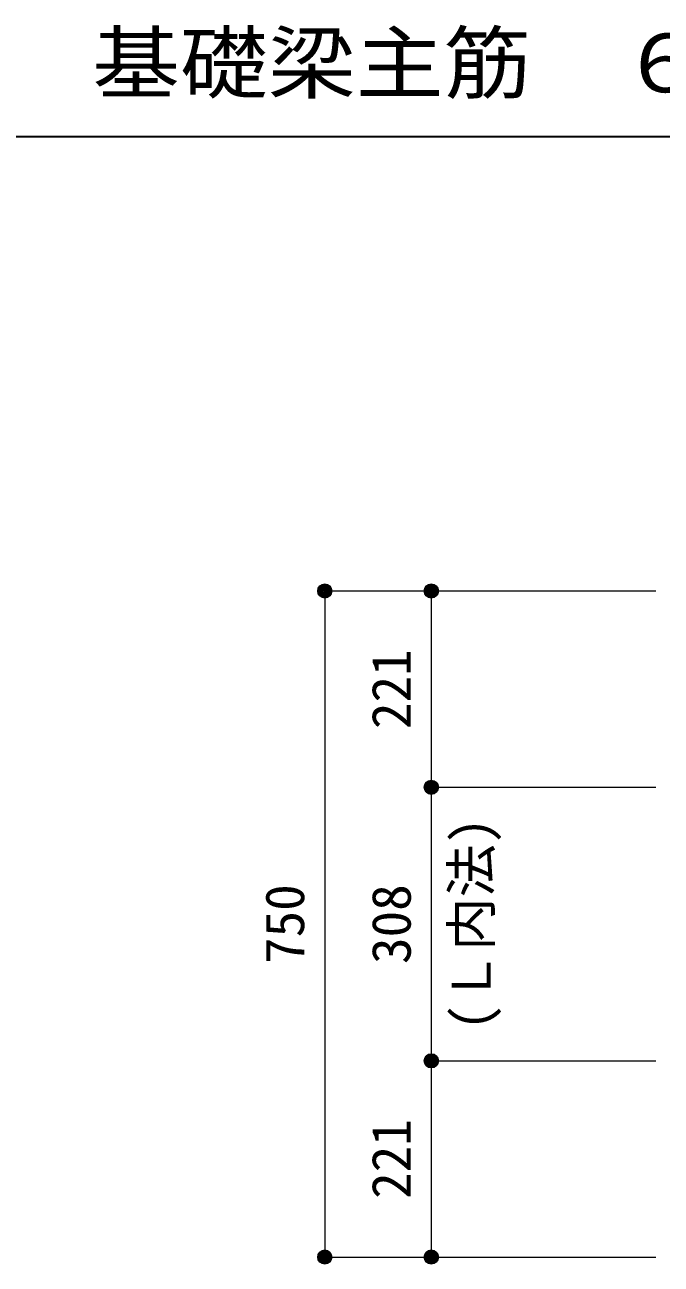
# Model space of a CAD drawing. Units: millimetres at full size, sheet at 1:20. Extents: x -3982 to 3969, y -2797 to 2801.
# Drawn here: x -628 to 89, y -1418 to -22 of the extents above; entities that cross this region are included whole.
import ezdxf
from ezdxf.enums import TextEntityAlignment as Align

# ---------------------------------------------------------------- set-up
doc = ezdxf.new("R2010")
doc.units = ezdxf.units.MM
doc.header["$LTSCALE"] = 20
doc.header["$PDMODE"] = 32
doc.header["$PDSIZE"] = 12
for name, color, linetype, lineweight in [('6-7_文字', 7, 'Continuous', 18), ('6-D_寸法', 4, 'Continuous', 9), ('F-0_枠', 6, 'Continuous', 40)]:
    doc.layers.add(name, color=color, linetype=linetype, lineweight=lineweight)
doc.styles.add('ＭＳ ゴシック', font='')
doc.styles.get('ＭＳ ゴシック').set_extended_font_data('MS Gothic')

msp = doc.modelspace()

# ---------------------------------------------------------------- linework, layer by layer
at = {"layer": '6-D_寸法'}
for p, q in [((-289.74, -659.67), (-169.74, -659.67)), ((-289.74, -659.67), (-289.74, -1409.67)), ((-169.74, -659.67), (83.29, -659.67)), ((-169.74, -659.67), (-169.74, -880.67)), ((-169.74, -880.67), (83.29, -880.67)), ((-169.74, -880.67), (-169.74, -1188.67)), ((-169.74, -1188.67), (83.29, -1188.67)), ((-169.74, -1188.67), (-169.74, -1409.67))]:
    msp.add_line(p, q, dxfattribs=at)
msp.add_lwpolyline([(-289.74, -1409.67), (-169.74, -1409.67), (83.29, -1409.67)], dxfattribs=at)
for centre, radius in [((-289.74, -659.67), 8), ((-289.74, -659.67), 7.2), ((-289.74, -659.67), 6.4), ((-289.74, -659.67), 5.6), ((-289.74, -659.67), 4.8), ((-289.74, -659.67), 4), ((-169.74, -659.67), 8), ((-169.74, -659.67), 7.2), ((-169.74, -659.67), 6.4), ((-169.74, -659.67), 5.6), ((-169.74, -659.67), 4.8), ((-169.74, -659.67), 4), ((-289.74, -659.67), 3.2), ((-289.74, -659.67), 2.4), ((-289.74, -659.67), 1.6), ((-289.74, -659.67), 0.8), ((-169.74, -659.67), 3.2), ((-169.74, -659.67), 2.4), ((-169.74, -659.67), 1.6), ((-169.74, -659.67), 0.8), ((-169.74, -880.67), 8), ((-169.74, -880.67), 7.2), ((-169.74, -880.67), 6.4), ((-169.74, -880.67), 5.6), ((-169.74, -880.67), 4.8), ((-169.74, -880.67), 4), ((-169.74, -880.67), 3.2), ((-169.74, -880.67), 2.4), ((-169.74, -880.67), 1.6), ((-169.74, -880.67), 0.8), ((-169.74, -1188.67), 8), ((-169.74, -1188.67), 7.2), ((-169.74, -1188.67), 6.4), ((-169.74, -1188.67), 5.6), ((-169.74, -1188.67), 4.8), ((-169.74, -1188.67), 4), ((-169.74, -1188.67), 3.2), ((-169.74, -1188.67), 2.4), ((-169.74, -1188.67), 1.6), ((-169.74, -1188.67), 0.8), ((-289.74, -1409.67), 8), ((-289.74, -1409.67), 7.2), ((-289.74, -1409.67), 6.4), ((-289.74, -1409.67), 5.6), ((-289.74, -1409.67), 4.8), ((-289.74, -1409.67), 4), ((-289.74, -1409.67), 3.2), ((-289.74, -1409.67), 2.4), ((-289.74, -1409.67), 1.6), ((-289.74, -1409.67), 0.8), ((-169.74, -1409.67), 8), ((-169.74, -1409.67), 7.2), ((-169.74, -1409.67), 6.4), ((-169.74, -1409.67), 5.6), ((-169.74, -1409.67), 4.8), ((-169.74, -1409.67), 4), ((-169.74, -1409.67), 3.2), ((-169.74, -1409.67), 2.4), ((-169.74, -1409.67), 1.6), ((-169.74, -1409.67), 0.8)]:
    msp.add_circle(centre, radius, dxfattribs=at)
at = {"layer": '6-D_寸法', "color": 7}
for p in [(-289.74, -659.67), (-169.74, -659.67), (-169.74, -880.67), (-169.74, -1188.67), (-289.74, -1409.67), (-169.74, -1409.67)]:
    msp.add_point(p, dxfattribs=at)
at = {"layer": 'F-0_枠', "color": 2, "lineweight": 35}
msp.add_line((-3981.92, -148.03), (2482.4, -148.03), dxfattribs=at)

# ---------------------------------------------------------------- texts
at = {"layer": '6-7_文字', "color": 2, "style": 'ＭＳ ゴシック', "width": 1.1}
msp.add_text('\u3000\u3000基礎梁主筋\u3000６本タイプ', height=65.98, dxfattribs=at).set_placement((-749.76, -118.03), align=Align.BOTTOM_LEFT)
at = {"layer": '6-D_寸法', "style": 'ＭＳ ゴシック'}
for s, p in [('221', (-179.74, -815.17)), ('(Ｌ内法)', (-89.52, -1154.67)), ('750', (-299.74, -1079.67)), ('308', (-179.74, -1079.67)), ('221', (-179.74, -1344.17))]:
    msp.add_text(s, height=43.99, rotation=90, dxfattribs=at).set_placement(p, align=Align.BOTTOM_LEFT)

doc.saveas('drawing.dxf')
